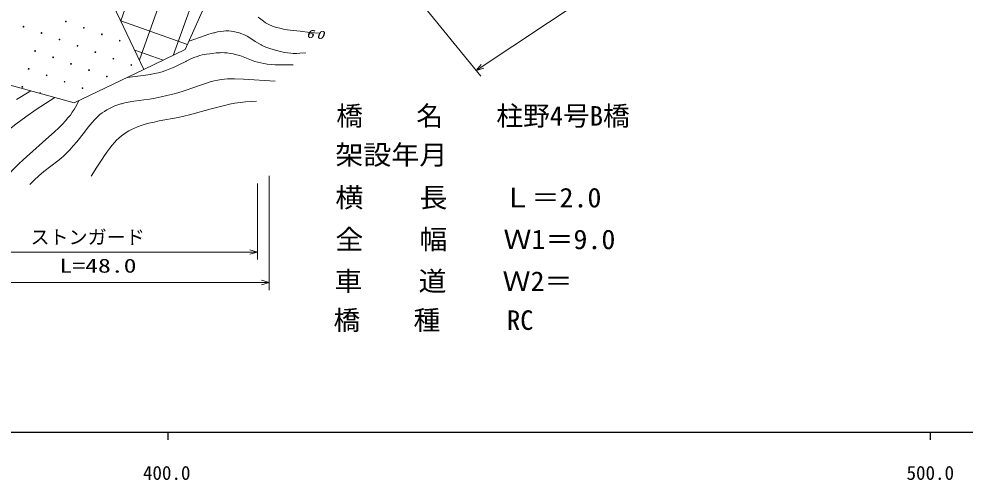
# Model space of a CAD drawing. Units: millimetres, scale not verified. Extents: x -64632 to 575368, y -97377 to 262623.
# Drawn here: x 343829 to 467931, y 81338 to 141886 of the extents above; entities that cross this region are included whole.
import ezdxf
from ezdxf.enums import TextEntityAlignment as Align

# ---------------------------------------------------------------- set-up
doc = ezdxf.new("R2010")
doc.units = ezdxf.units.MM
doc.header["$LTSCALE"] = 1000
for name, color, linetype, lineweight in [('M-BGD', 7, 'Continuous', 13), ('M-STR-HTXT', 7, 'Continuous', 13), ('M-STR-STR1', 1, 'Continuous', 13), ('M-TTL-BAND', 7, 'Continuous', 25)]:
    doc.layers.add(name, color=color, linetype=linetype, lineweight=lineweight)
doc.styles.add('ＭＳ ゴシック', font='')
doc.styles.get('ＭＳ ゴシック').set_extended_font_data('MS Gothic')

# ---------------------------------------------------------------- blocks, each defined once
blk = doc.blocks.new('BUHIN12')
at = {"color": 7, "linetype": 'Continuous', "lineweight": 13}
blk.add_lwpolyline([(-288, -1000), (0, 0), (285, -1000)], dxfattribs=at)

msp = doc.modelspace()

# ---------------------------------------------------------------- linework, layer by layer
at = {"layer": 'M-BGD'}
for p, q in [((375071, 159241), (365652, 137854)), ((364075, 137092), (371097, 156828)), ((359623, 136512), (365681, 153539)), ((357195, 141621), (360266, 150251)), ((360230, 135235), (354616, 147050)), ((354616, 147050), (360230, 135235)), ((365941, 138510), (357195, 141621)), ((362761, 136457), (359016, 137789)), ((365652, 137854), (360230, 135235)), ((351059, 130888), (336452, 134872)), ((360230, 135235), (351059, 130888))]:
    msp.add_line(p, q, dxfattribs=at)
for points in [[(375191, 142121), (375892, 141587), (376187, 141389), (376499, 141205), (376699, 141102), (376986, 140974), (377292, 140860), (377653, 140749), (378032, 140655), (378539, 140554), (379061, 140471), (379423, 140421), (380703, 140262), (381981, 140123), (383195, 140002)], [(366148, 138981), (368142, 139683), (368742, 139871), (369348, 140041), (369484, 140075), (369893, 140169), (370317, 140244), (370643, 140283), (370981, 140303), (371021, 140304), (371342, 140300), (371663, 140276), (371982, 140232), (372309, 140166), (372630, 140080), (372946, 139975), (373409, 139781), (373757, 139602), (374103, 139401), (374836, 138935), (375588, 138482), (375667, 138439), (375997, 138276), (376335, 138132), (376747, 137981), (377166, 137848), (377629, 137720), (378137, 137595), (378649, 137491), (379064, 137425), (379490, 137378), (379789, 137360), (380217, 137354), (380657, 137369), (381457, 137425)], [(358069, 134210), (359092, 134314), (360125, 134438), (360422, 134481), (361025, 134580), (361624, 134699), (362131, 134818), (362631, 134958), (363170, 135135), (363643, 135318), (364109, 135519), (364911, 135902), (365715, 136309), (365787, 136346), (366273, 136586), (366765, 136806), (367194, 136967), (367536, 137070), (367884, 137153), (368376, 137244), (368873, 137316), (369222, 137360), (369718, 137416), (370224, 137453), (370432, 137458), (370791, 137448), (371159, 137418), (371546, 137365), (371940, 137290), (372360, 137189), (372786, 137066), (373442, 136836), (374783, 136313), (375161, 136197), (375544, 136101), (375971, 136016), (376402, 135950), (376908, 135896), (377418, 135861), (378095, 135840), (378787, 135838), (379789, 135855)], [(345251, 120126), (345839, 120713), (346446, 121293), (347095, 121854), (348935, 123234), (349325, 123558), (349709, 123904), (350116, 124299), (350516, 124716), (350964, 125215), (351404, 125736), (352411, 127016), (352913, 127661), (353428, 128290), (353728, 128625), (354041, 128945), (354456, 129316), (354738, 129539), (355041, 129751), (355365, 129953), (355700, 130137), (356054, 130309), (356426, 130467), (356815, 130609), (357209, 130731), (357267, 130748), (357714, 130861), (358164, 130954), (358904, 131076), (359657, 131180), (360232, 131259), (360954, 131370), (361680, 131502), (362481, 131668), (363243, 131832), (364010, 132019), (364685, 132202), (365363, 132408), (365752, 132537), (367644, 133201), (368281, 133415), (368926, 133610), (369421, 133740), (369928, 133853), (370360, 133930), (370804, 133988), (371170, 134019), (371628, 134035), (372087, 134031), (373266, 133968), (377458, 133712)], [(337342, 119236), (337484, 119952), (337646, 120661), (337874, 121445), (338018, 121838), (338182, 122225), (338368, 122614), (338577, 123003), (338803, 123382), (339052, 123759), (339428, 124266), (339741, 124644), (340075, 125016), (340520, 125476), (340980, 125921), (341309, 126229), (342059, 126905), (342828, 127570), (343435, 128069), (344065, 128558), (344715, 129037), (346093, 129991), (348544, 131574)], [(343522, 131303), (345404, 132430)], [(340777, 118950), (341163, 119606), (341571, 120257), (341881, 120709), (342176, 121097), (342487, 121473), (342866, 121897), (343261, 122309), (343806, 122841), (344372, 123366), (344826, 123775), (347770, 126393), (348442, 127002), (349102, 127627), (349529, 128056), (349938, 128497), (350265, 128877), (350575, 129267), (350831, 129622), (351077, 129996), (351246, 130277), (351726, 131204)], [(353317, 121224), (354067, 122425), (354837, 123621), (354971, 123822), (355351, 124380), (355748, 124926), (356047, 125305), (356359, 125670), (356640, 125967), (356933, 126249), (357273, 126539), (357568, 126759), (357882, 126970), (358226, 127174), (358589, 127367), (358990, 127555), (359399, 127724), (359872, 127897), (360370, 128053), (360883, 128192), (361555, 128350), (362240, 128489), (364713, 128959), (365447, 129118), (366185, 129298), (369024, 130081), (369904, 130316), (370798, 130534), (371463, 130677), (372141, 130802), (372862, 130908), (373565, 130983), (374281, 131040), (374988, 131085)]]:
    msp.add_lwpolyline(points, dxfattribs=at)
for centre in [(349987, 141544), (344438, 140870), (352342, 140704), (346793, 140030), (349147, 139190), (354697, 139864), (357051, 139024), (351502, 138350), (345952, 137676), (348307, 136835), (353856, 137509), (356211, 136669), (345112, 135321), (350661, 135995), (358565, 135829), (347467, 134481), (353016, 135155), (355371, 134314), (344272, 132966), (349821, 133640), (352176, 132800)]:
    msp.add_circle(centre, 50, dxfattribs=at)
msp.add_arc((346626, 132126), 50, 310.34265, 199.14721, dxfattribs=at)
at = {"layer": 'M-STR-HTXT'}
for p, q in [((403801, 135126), (465992, 176521)), ((404432, 134350), (386218, 156762)), ((376660, 121280), (376660, 106280)), ((375109, 120283), (375109, 110283)), ((330541, 111283), (375109, 111283)), ((376660, 107280), (176428, 107280))]:
    msp.add_line(p, q, dxfattribs=at)
at = {"layer": 'M-TTL-BAND'}
for p, q in [((-64632, 87623), (474368, 87623)), ((363368, 87623), (363368, 86623)), ((463368, 87623), (463368, 86623))]:
    msp.add_line(p, q, dxfattribs=at)

# ---------------------------------------------------------------- block references
at = {"layer": 'M-STR-HTXT'}
for p, rotation in [((403801, 135126), 123.64848), ((375109, 111283), 270), ((376660, 107280), 270)]:
    msp.add_blockref('BUHIN12', p, dxfattribs=dict(at, rotation=rotation))

# ---------------------------------------------------------------- texts
at = {"layer": 'M-BGD', "insert": (381478, 139419), "char_height": 1100, "attachment_point": 7, "rotation": 354.4, "style": 'ＭＳ ゴシック'}
msp.add_mtext('\\T1.33;\\W1.35;\\Q15;60', dxfattribs=at)
at = {"layer": 'M-STR-HTXT', "style": 'ＭＳ ゴシック'}
msp.add_text('ストンガード', height=1833, dxfattribs=at).set_placement((345337, 111770), align=Align.BOTTOM_LEFT)
at = {"layer": 'M-STR-HTXT', "style": 'ＭＳ ゴシック', "width": 1.35}
msp.add_text('L=48.0', height=1833, dxfattribs=at).set_placement((349151, 108020), align=Align.BOTTOM_LEFT)
at = {"layer": 'M-STR-STR1', "style": 'ＭＳ ゴシック'}
for s, p in [('橋\u3000\u3000名\u3000\u3000柱野4号B橋', (385454, 127102)), ('橋\u3000\u3000種\u3000 \u3000RC', (385088, 100286))]:
    msp.add_text(s, height=2566, dxfattribs=at).set_placement(p, align=Align.BOTTOM_LEFT)
at = {"layer": 'M-STR-STR1', "style": 'ＭＳ ゴシック', "width": 1.05}
for s, p in [('架設年月', (385332, 121982)), ('横\u3000\u3000長\u3000\u3000Ｌ＝2.0', (385332, 116375)), ('全\u3000\u3000幅\u3000\u3000Ｗ1＝9.0', (385332, 110890)), ('車\u3000\u3000道\u3000\u3000Ｗ2＝', (385210, 105405))]:
    msp.add_text(s, height=2566, dxfattribs=at).set_placement(p, align=Align.BOTTOM_LEFT)
at = {"layer": 'M-TTL-BAND', "style": 'ＭＳ ゴシック'}
for s, p in [('400.0', (363212, 80818)), ('500.0', (463368, 80818))]:
    msp.add_text(s, height=1833, dxfattribs=at).set_placement(p, align=Align.BOTTOM_CENTER)

doc.saveas('drawing.dxf')
